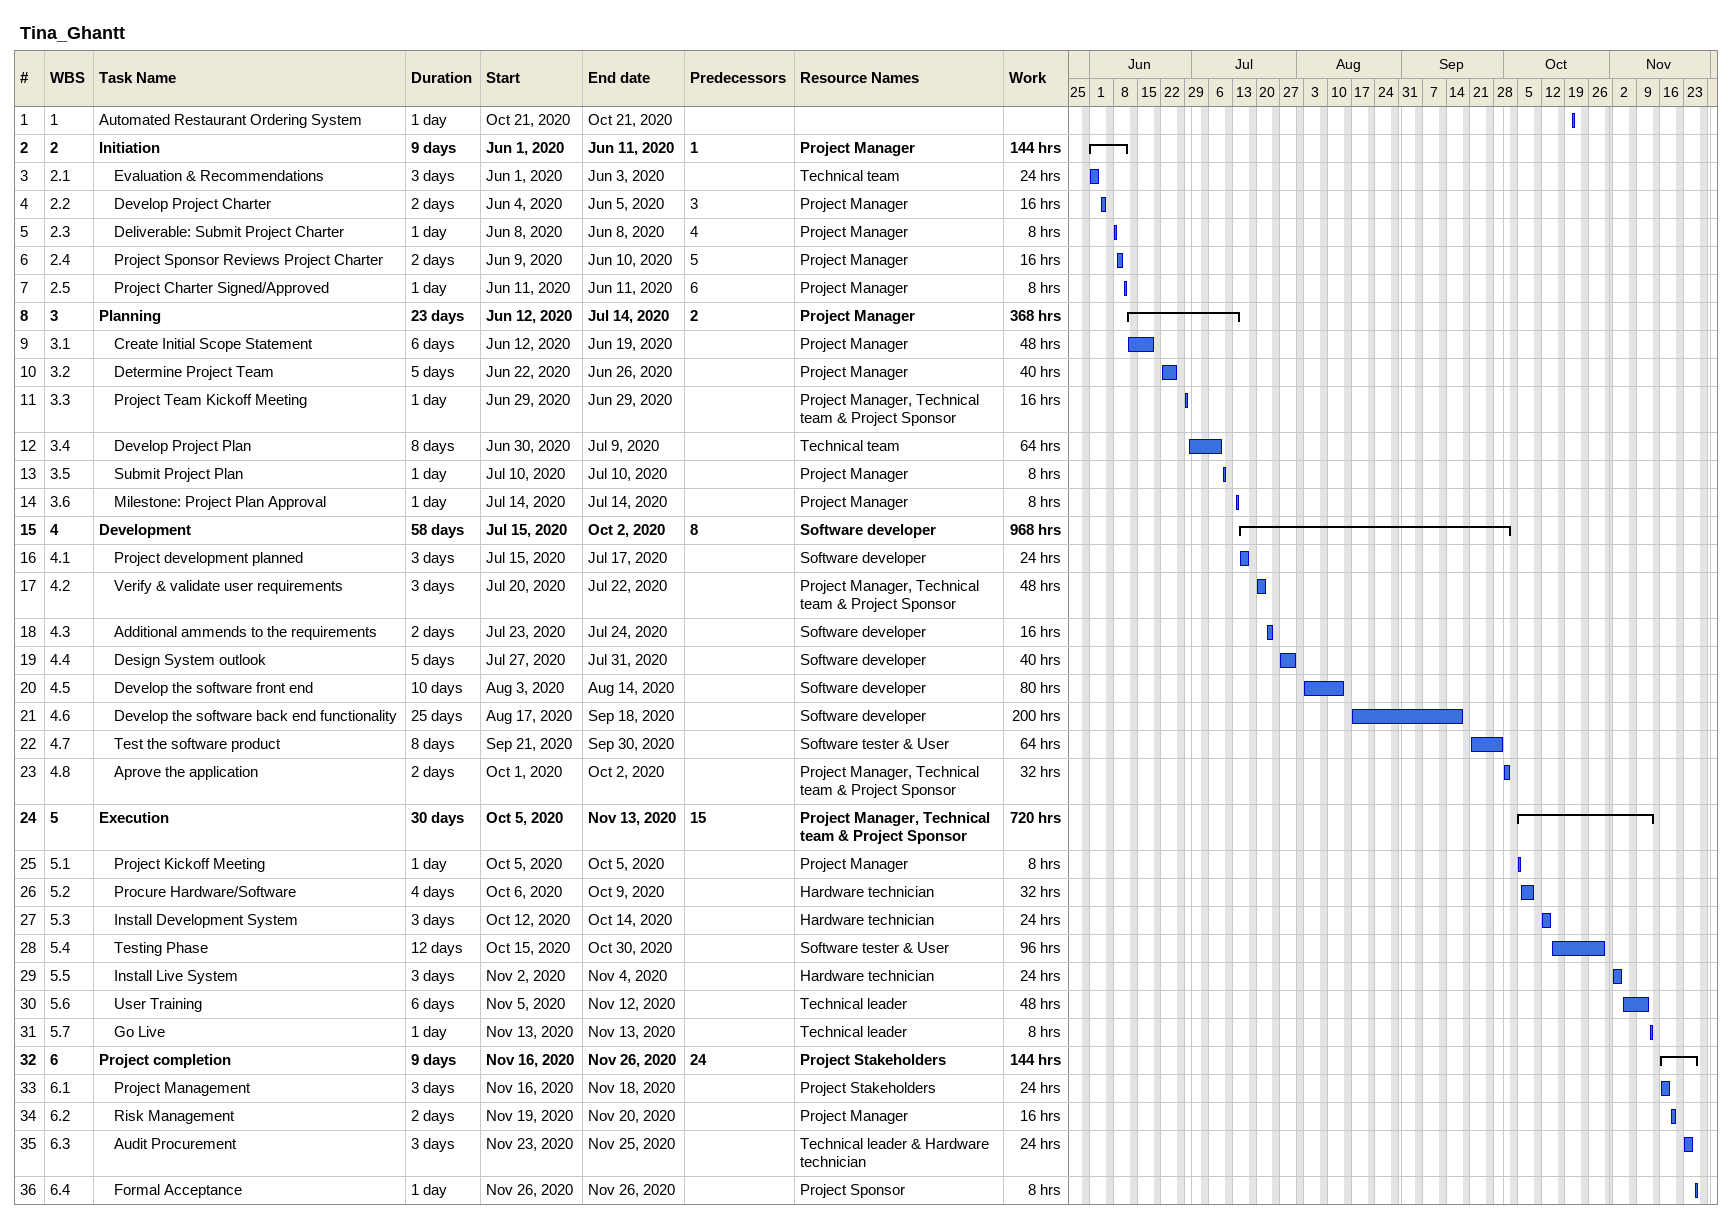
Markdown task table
Tina_Ghantt

| ID | WBS | Task | Duration | Start | Finish | Predecessors | Resources | Work (h) |
|---|---|---|---|---|---|---|---|---|
| 1 | 1 | Automated Restaurant Ordering System | 1d | 2020-10-21 | 2020-10-21 |  |  |  |
| 2 | 2 | **Initiation** | 9d | 2020-06-01 | 2020-06-11 | 1 | Project Manager | 144 |
| 3 | 2.1 | Evaluation & Recommendations | 3d | 2020-06-01 | 2020-06-03 |  | Technical team | 24 |
| 4 | 2.2 | Develop Project Charter | 2d | 2020-06-04 | 2020-06-05 | 3 | Project Manager | 16 |
| 5 | 2.3 | Deliverable: Submit Project Charter | 1d | 2020-06-08 | 2020-06-08 | 4 | Project Manager | 8 |
| 6 | 2.4 | Project Sponsor Reviews Project Charter | 2d | 2020-06-09 | 2020-06-10 | 5 | Project Manager | 16 |
| 7 | 2.5 | Project Charter Signed/Approved | 1d | 2020-06-11 | 2020-06-11 | 6 | Project Manager | 8 |
| 8 | 3 | **Planning** | 23d | 2020-06-12 | 2020-07-14 | 2 | Project Manager | 368 |
| 9 | 3.1 | Create Initial Scope Statement | 6d | 2020-06-12 | 2020-06-19 |  | Project Manager | 48 |
| 10 | 3.2 | Determine Project Team | 5d | 2020-06-22 | 2020-06-26 |  | Project Manager | 40 |
| 11 | 3.3 | Project Team Kickoff Meeting | 1d | 2020-06-29 | 2020-06-29 |  | Project Manager, Technical team & Project Sponsor | 16 |
| 12 | 3.4 | Develop Project Plan | 8d | 2020-06-30 | 2020-07-09 |  | Technical team | 64 |
| 13 | 3.5 | Submit Project Plan | 1d | 2020-07-10 | 2020-07-10 |  | Project Manager | 8 |
| 14 | 3.6 | Milestone: Project Plan Approval | 1d | 2020-07-14 | 2020-07-14 |  | Project Manager | 8 |
| 15 | 4 | **Development** | 58d | 2020-07-15 | 2020-10-02 | 8 | Software developer | 968 |
| 16 | 4.1 | Project development planned | 3d | 2020-07-15 | 2020-07-17 |  | Software developer | 24 |
| 17 | 4.2 | Verify & validate user requirements | 3d | 2020-07-20 | 2020-07-22 |  | Project Manager, Technical team & Project Sponsor | 48 |
| 18 | 4.3 | Additional ammends to the requirements | 2d | 2020-07-23 | 2020-07-24 |  | Software developer | 16 |
| 19 | 4.4 | Design System outlook | 5d | 2020-07-27 | 2020-07-31 |  | Software developer | 40 |
| 20 | 4.5 | Develop the software front end | 10d | 2020-08-03 | 2020-08-14 |  | Software developer | 80 |
| 21 | 4.6 | Develop the software back end functionality | 25d | 2020-08-17 | 2020-09-18 |  | Software developer | 200 |
| 22 | 4.7 | Test the software product | 8d | 2020-09-21 | 2020-09-30 |  | Software tester & User | 64 |
| 23 | 4.8 | Aprove the application | 2d | 2020-10-01 | 2020-10-02 |  | Project Manager, Technical team & Project Sponsor | 32 |
| 24 | 5 | **Execution** | 30d | 2020-10-05 | 2020-11-13 | 15 | Project Manager, Technical team & Project Sponsor | 720 |
| 25 | 5.1 | Project Kickoff Meeting | 1d | 2020-10-05 | 2020-10-05 |  | Project Manager | 8 |
| 26 | 5.2 | Procure Hardware/Software | 4d | 2020-10-06 | 2020-10-09 |  | Hardware technician | 32 |
| 27 | 5.3 | Install Development System | 3d | 2020-10-12 | 2020-10-14 |  | Hardware technician | 24 |
| 28 | 5.4 | Testing Phase | 12d | 2020-10-15 | 2020-10-30 |  | Software tester & User | 96 |
| 29 | 5.5 | Install Live System | 3d | 2020-11-02 | 2020-11-04 |  | Hardware technician | 24 |
| 30 | 5.6 | User Training | 6d | 2020-11-05 | 2020-11-12 |  | Technical leader | 48 |
| 31 | 5.7 | Go Live | 1d | 2020-11-13 | 2020-11-13 |  | Technical leader | 8 |
| 32 | 6 | **Project completion** | 9d | 2020-11-16 | 2020-11-26 | 24 | Project Stakeholders | 144 |
| 33 | 6.1 | Project Management | 3d | 2020-11-16 | 2020-11-18 |  | Project Stakeholders | 24 |
| 34 | 6.2 | Risk Management | 2d | 2020-11-19 | 2020-11-20 |  | Project Manager | 16 |
| 35 | 6.3 | Audit Procurement | 3d | 2020-11-23 | 2020-11-25 |  | Technical leader & Hardware technician | 24 |
| 36 | 6.4 | Formal Acceptance | 1d | 2020-11-26 | 2020-11-26 |  | Project Sponsor | 8 |
